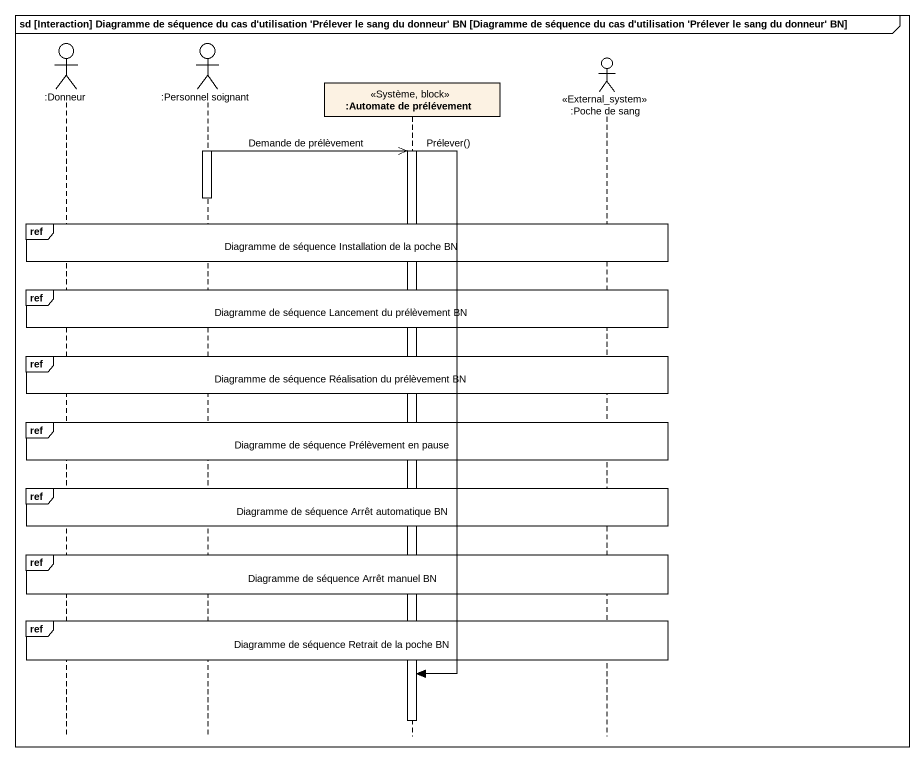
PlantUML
@startuml
mainframe sd [Interaction] Diagramme de séquence du cas d'utilisation 'Prélever le sang du donneur' BN [Diagramme de séquence du cas d'utilisation 'Prélever le sang du donneur' BN]
hide footbox
actor ":Donneur" as Donneur
actor ":Personnel soignant" as Personnel_soignant
participant ":Automate de prélévement" as Automate_de_prélévement <<Système, block>>
actor ":Poche de sang" as Poche_de_sang <<External_system>>

activate Personnel_soignant
Personnel_soignant ->> Automate_de_prélévement : Demande de prélèvement
activate Automate_de_prélévement
deactivate Personnel_soignant
ref over Donneur, Personnel_soignant, Automate_de_prélévement, Poche_de_sang : Diagramme de séquence Installation de la poche BN
ref over Donneur, Personnel_soignant, Automate_de_prélévement, Poche_de_sang : Diagramme de séquence Lancement du prélèvement BN
ref over Donneur, Personnel_soignant, Automate_de_prélévement, Poche_de_sang : Diagramme de séquence Réalisation du prélèvement BN
ref over Donneur, Personnel_soignant, Automate_de_prélévement, Poche_de_sang : Diagramme de séquence Prélèvement en pause
ref over Donneur, Personnel_soignant, Automate_de_prélévement, Poche_de_sang : Diagramme de séquence Arrêt automatique BN
ref over Donneur, Personnel_soignant, Automate_de_prélévement, Poche_de_sang : Diagramme de séquence Arrêt manuel BN
ref over Donneur, Personnel_soignant, Automate_de_prélévement, Poche_de_sang : Diagramme de séquence Retrait de la poche BN
Automate_de_prélévement -> Automate_de_prélévement : Prélever()
deactivate Automate_de_prélévement
@enduml
